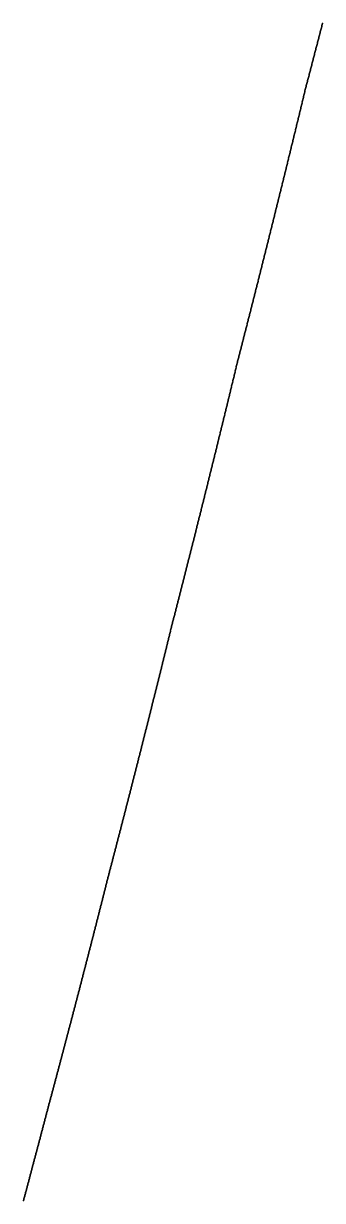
# Model space of a CAD drawing. Header units: metres. Extents: x 0 to 360, y 46 to 216.
# Drawn here: x 304.48 to 314.02, y 121.82 to 159.35 of the extents above; entities that cross this region are included whole.
import ezdxf

# ---------------------------------------------------------------- set-up
doc = ezdxf.new("R2010")
doc.units = ezdxf.units.M

msp = doc.modelspace()

# ---------------------------------------------------------------- linework, layer by layer
for p in [(313.961, 159.115), (313.969, 159.148), (313.978, 159.181), (313.986, 159.214), (313.995, 159.248), (314.004, 159.281), (314.012, 159.314), (314.021, 159.348), (313.866, 158.75), (313.874, 158.783), (313.883, 158.816), (313.892, 158.849), (313.9, 158.882), (313.909, 158.916), (313.917, 158.949), (313.926, 158.982), (313.935, 159.015), (313.943, 159.048), (313.952, 159.081), (313.762, 158.354), (313.771, 158.386), (313.78, 158.419), (313.788, 158.452), (313.797, 158.485), (313.805, 158.518), (313.814, 158.551), (313.823, 158.585), (313.831, 158.618), (313.84, 158.651), (313.849, 158.684), (313.857, 158.717), (313.668, 157.992), (313.677, 158.025), (313.685, 158.057), (313.694, 158.09), (313.702, 158.123), (313.711, 158.156), (313.72, 158.189), (313.728, 158.222), (313.737, 158.255), (313.745, 158.288), (313.754, 158.321), (313.574, 157.631), (313.582, 157.664), (313.591, 157.697), (313.599, 157.73), (313.608, 157.762), (313.616, 157.795), (313.625, 157.828), (313.634, 157.861), (313.642, 157.893), (313.651, 157.926), (313.659, 157.959), (313.471, 157.24), (313.479, 157.273), (313.488, 157.305), (313.496, 157.338), (313.505, 157.37), (313.514, 157.403), (313.522, 157.435), (313.531, 157.468), (313.539, 157.501), (313.548, 157.533), (313.556, 157.566), (313.565, 157.599), (313.385, 156.883), (313.394, 156.918), (313.402, 156.954), (313.411, 156.989), (313.419, 157.024), (313.428, 157.06), (313.437, 157.095), (313.445, 157.131), (313.454, 157.172), (313.462, 157.207), (313.291, 156.494), (313.3, 156.53), (313.308, 156.565), (313.317, 156.6), (313.325, 156.635), (313.334, 156.671), (313.343, 156.706), (313.351, 156.741), (313.36, 156.777), (313.368, 156.812), (313.377, 156.847), (313.197, 156.108), (313.206, 156.143), (313.214, 156.178), (313.223, 156.213), (313.232, 156.248), (313.24, 156.283), (313.249, 156.318), (313.257, 156.354), (313.266, 156.389), (313.274, 156.424), (313.283, 156.459), (313.112, 155.757), (313.121, 155.792), (313.129, 155.827), (313.138, 155.862), (313.146, 155.897), (313.155, 155.932), (313.163, 155.967), (313.172, 156.002), (313.18, 156.037), (313.189, 156.073), (313.019, 155.374), (313.027, 155.409), (313.036, 155.444), (313.044, 155.478), (313.053, 155.513), (313.061, 155.548), (313.07, 155.583), (313.078, 155.618), (313.087, 155.653), (313.095, 155.688), (313.104, 155.723), (312.925, 154.992), (312.934, 155.027), (312.942, 155.061), (312.951, 155.096), (312.959, 155.131), (312.968, 155.165), (312.976, 155.2), (312.985, 155.235), (312.993, 155.27), (313.002, 155.304), (313.01, 155.339), (312.832, 154.612), (312.84, 154.646), (312.849, 154.681), (312.857, 154.715), (312.866, 154.75), (312.874, 154.784), (312.883, 154.819), (312.891, 154.853), (312.9, 154.888), (312.908, 154.923), (312.917, 154.957), (312.739, 154.233), (312.747, 154.267), (312.755, 154.302), (312.764, 154.336), (312.772, 154.37), (312.781, 154.405), (312.789, 154.439), (312.798, 154.474), (312.806, 154.508), (312.815, 154.543), (312.823, 154.577), (312.645, 153.856), (312.654, 153.89), (312.662, 153.924), (312.671, 153.959), (312.679, 153.993), (312.688, 154.027), (312.696, 154.061), (312.705, 154.096), (312.713, 154.13), (312.722, 154.164), (312.73, 154.199), (312.552, 153.48), (312.561, 153.514), (312.569, 153.549), (312.578, 153.583), (312.586, 153.617), (312.595, 153.651), (312.603, 153.685), (312.612, 153.719), (312.62, 153.753), (312.628, 153.787), (312.637, 153.822), (312.46, 153.106), (312.468, 153.14), (312.476, 153.174), (312.485, 153.208), (312.493, 153.242), (312.502, 153.276), (312.51, 153.31), (312.519, 153.344), (312.527, 153.378), (312.536, 153.412), (312.544, 153.446), (312.367, 152.734), (312.375, 152.768), (312.384, 152.802), (312.392, 152.835), (312.401, 152.869), (312.409, 152.903), (312.417, 152.937), (312.426, 152.971), (312.434, 153.005), (312.443, 153.039), (312.451, 153.073), (312.274, 152.363), (312.283, 152.397), (312.291, 152.431), (312.3, 152.464), (312.308, 152.498), (312.316, 152.532), (312.325, 152.565), (312.333, 152.599), (312.342, 152.633), (312.35, 152.667), (312.358, 152.7), (312.182, 151.994), (312.19, 152.028), (312.199, 152.061), (312.207, 152.095), (312.215, 152.128), (312.224, 152.162), (312.232, 152.195), (312.241, 152.229), (312.249, 152.263), (312.257, 152.296), (312.266, 152.33), (312.089, 151.626), (312.098, 151.66), (312.106, 151.693), (312.115, 151.727), (312.123, 151.76), (312.131, 151.793), (312.14, 151.827), (312.148, 151.86), (312.157, 151.894), (312.165, 151.927), (312.173, 151.961), (311.989, 151.227), (311.997, 151.26), (312.006, 151.294), (312.014, 151.327), (312.022, 151.36), (312.031, 151.393), (312.039, 151.427), (312.048, 151.46), (312.056, 151.493), (312.064, 151.526), (312.073, 151.56), (312.081, 151.593), (311.897, 150.863), (311.905, 150.896), (311.914, 150.929), (311.922, 150.962), (311.93, 150.995), (311.939, 151.028), (311.947, 151.061), (311.955, 151.094), (311.964, 151.128), (311.972, 151.161), (311.981, 151.194), (311.805, 150.5), (311.813, 150.533), (311.822, 150.566), (311.83, 150.599), (311.838, 150.632), (311.847, 150.665), (311.855, 150.698), (311.863, 150.731), (311.872, 150.764), (311.88, 150.797), (311.888, 150.83), (311.705, 150.106), (311.713, 150.138), (311.721, 150.171), (311.73, 150.204), (311.738, 150.237), (311.746, 150.27), (311.755, 150.303), (311.763, 150.335), (311.771, 150.368), (311.78, 150.401), (311.788, 150.434), (311.797, 150.467), (311.613, 149.746), (311.621, 149.779), (311.63, 149.811), (311.638, 149.844), (311.646, 149.877), (311.655, 149.909), (311.663, 149.942), (311.671, 149.975), (311.68, 150.007), (311.688, 150.04), (311.696, 150.073), (311.513, 149.355), (311.521, 149.388), (311.53, 149.42), (311.538, 149.453), (311.546, 149.485), (311.555, 149.518), (311.563, 149.55), (311.571, 149.583), (311.58, 149.615), (311.588, 149.648), (311.596, 149.681), (311.605, 149.713), (311.422, 148.999), (311.43, 149.031), (311.438, 149.063), (311.447, 149.096), (311.455, 149.128), (311.463, 149.16), (311.472, 149.193), (311.48, 149.225), (311.488, 149.258), (311.497, 149.29), (311.505, 149.323), (311.322, 148.611), (311.33, 148.643), (311.339, 148.676), (311.347, 148.708), (311.355, 148.74), (311.364, 148.772), (311.372, 148.805), (311.38, 148.837), (311.388, 148.869), (311.397, 148.902), (311.405, 148.934), (311.413, 148.966), (311.231, 148.237), (311.239, 148.272), (311.248, 148.306), (311.256, 148.34), (311.264, 148.375), (311.272, 148.409), (311.281, 148.448), (311.289, 148.482), (311.297, 148.515), (311.306, 148.547), (311.314, 148.579), (311.14, 147.861), (311.148, 147.895), (311.156, 147.929), (311.165, 147.963), (311.173, 147.998), (311.181, 148.032), (311.19, 148.066), (311.198, 148.1), (311.206, 148.135), (311.214, 148.169), (311.223, 148.203), (311.049, 147.486), (311.057, 147.52), (311.066, 147.554), (311.074, 147.588), (311.082, 147.622), (311.09, 147.656), (311.099, 147.69), (311.107, 147.724), (311.115, 147.759), (311.123, 147.793), (311.132, 147.827), (310.958, 147.113), (310.966, 147.147), (310.975, 147.181), (310.983, 147.215), (310.991, 147.249), (310.999, 147.283), (311.008, 147.316), (311.016, 147.35), (311.024, 147.384), (311.032, 147.418), (311.041, 147.452), (310.868, 146.742), (310.876, 146.775), (310.884, 146.809), (310.892, 146.843), (310.901, 146.877), (310.909, 146.91), (310.917, 146.944), (310.925, 146.978), (310.933, 147.012), (310.942, 147.045), (310.95, 147.079), (310.777, 146.372), (310.785, 146.405), (310.793, 146.439), (310.802, 146.472), (310.81, 146.506), (310.818, 146.54), (310.826, 146.573), (310.835, 146.607), (310.843, 146.641), (310.851, 146.674), (310.859, 146.708), (310.678, 145.97), (310.687, 146.003), (310.695, 146.037), (310.703, 146.07), (310.711, 146.104), (310.719, 146.137), (310.728, 146.171), (310.736, 146.204), (310.744, 146.238), (310.752, 146.271), (310.761, 146.305), (310.769, 146.338), (310.588, 145.604), (310.596, 145.637), (310.604, 145.67), (310.613, 145.703), (310.621, 145.737), (310.629, 145.77), (310.637, 145.803), (310.646, 145.837), (310.654, 145.87), (310.662, 145.903), (310.67, 145.937), (310.498, 145.239), (310.506, 145.272), (310.514, 145.305), (310.522, 145.338), (310.531, 145.371), (310.539, 145.404), (310.547, 145.437), (310.555, 145.471), (310.563, 145.504), (310.572, 145.537), (310.58, 145.57), (310.4, 144.842), (310.408, 144.875), (310.416, 144.908), (310.424, 144.941), (310.432, 144.974), (310.441, 145.007), (310.449, 145.04), (310.457, 145.073), (310.465, 145.106), (310.473, 145.139), (310.482, 145.172), (310.49, 145.205), (310.31, 144.48), (310.318, 144.513), (310.326, 144.546), (310.334, 144.579), (310.342, 144.612), (310.351, 144.645), (310.359, 144.678), (310.367, 144.71), (310.375, 144.743), (310.383, 144.776), (310.392, 144.809), (310.22, 144.12), (310.228, 144.153), (310.236, 144.186), (310.244, 144.218), (310.253, 144.251), (310.261, 144.284), (310.269, 144.317), (310.277, 144.349), (310.285, 144.382), (310.293, 144.415), (310.302, 144.448), (310.122, 143.729), (310.13, 143.762), (310.138, 143.794), (310.147, 143.827), (310.155, 143.859), (310.163, 143.892), (310.171, 143.924), (310.179, 143.957), (310.187, 143.99), (310.196, 144.022), (310.204, 144.055), (310.212, 144.088), (310.033, 143.372), (310.041, 143.405), (310.049, 143.437), (310.057, 143.469), (310.065, 143.502), (310.073, 143.534), (310.081, 143.567), (310.09, 143.599), (310.098, 143.632), (310.106, 143.664), (310.114, 143.697), (309.935, 142.985), (309.943, 143.017), (309.951, 143.049), (309.959, 143.081), (309.968, 143.114), (309.976, 143.146), (309.984, 143.178), (309.992, 143.21), (310, 143.243), (310.008, 143.275), (310.016, 143.307), (310.025, 143.34), (309.838, 142.599), (309.846, 142.631), (309.854, 142.663), (309.862, 142.695), (309.87, 142.727), (309.878, 142.759), (309.886, 142.791), (309.895, 142.824), (309.903, 142.856), (309.911, 142.888), (309.919, 142.92), (309.927, 142.952), (309.749, 142.247), (309.757, 142.278), (309.765, 142.31), (309.773, 142.342), (309.781, 142.374), (309.789, 142.406), (309.797, 142.438), (309.805, 142.47), (309.813, 142.502), (309.821, 142.535), (309.83, 142.567), (309.651, 141.864), (309.66, 141.896), (309.668, 141.928), (309.676, 141.96), (309.684, 141.991), (309.692, 142.023), (309.7, 142.055), (309.708, 142.087), (309.716, 142.119), (309.724, 142.151), (309.732, 142.183), (309.74, 142.215), (309.554, 141.483), (309.563, 141.515), (309.571, 141.547), (309.579, 141.578), (309.587, 141.61), (309.595, 141.642), (309.603, 141.674), (309.611, 141.705), (309.619, 141.737), (309.627, 141.769), (309.635, 141.801), (309.643, 141.832), (309.458, 141.104), (309.466, 141.136), (309.474, 141.168), (309.482, 141.199), (309.49, 141.231), (309.498, 141.262), (309.506, 141.294), (309.514, 141.325), (309.522, 141.357), (309.53, 141.389), (309.538, 141.42), (309.546, 141.452), (309.361, 140.727), (309.369, 140.759), (309.377, 140.79), (309.385, 140.821), (309.393, 140.853), (309.401, 140.884), (309.409, 140.916), (309.417, 140.947), (309.425, 140.979), (309.433, 141.01), (309.442, 141.042), (309.45, 141.073), (309.264, 140.352), (309.272, 140.383), (309.28, 140.414), (309.289, 140.446), (309.297, 140.477), (309.305, 140.508), (309.313, 140.539), (309.321, 140.571), (309.329, 140.602), (309.337, 140.633), (309.345, 140.665), (309.353, 140.696), (309.168, 139.969), (309.176, 140.002), (309.184, 140.039), (309.192, 140.071), (309.2, 140.103), (309.208, 140.134), (309.216, 140.165), (309.224, 140.196), (309.232, 140.227), (309.24, 140.258), (309.248, 140.289), (309.256, 140.321), (309.08, 139.61), (309.088, 139.643), (309.096, 139.675), (309.104, 139.708), (309.112, 139.741), (309.12, 139.773), (309.128, 139.806), (309.136, 139.838), (309.144, 139.871), (309.152, 139.904), (309.16, 139.937), (308.984, 139.22), (308.992, 139.253), (309, 139.285), (309.008, 139.317), (309.016, 139.35), (309.024, 139.382), (309.032, 139.415), (309.04, 139.447), (309.048, 139.48), (309.056, 139.512), (309.064, 139.545), (309.072, 139.578), (308.896, 138.864), (308.904, 138.897), (308.912, 138.929), (308.92, 138.961), (308.928, 138.993), (308.936, 139.026), (308.944, 139.058), (308.952, 139.091), (308.96, 139.123), (308.968, 139.155), (308.976, 139.188), (308.8, 138.478), (308.808, 138.51), (308.816, 138.542), (308.824, 138.574), (308.832, 138.606), (308.84, 138.639), (308.848, 138.671), (308.856, 138.703), (308.864, 138.735), (308.872, 138.767), (308.88, 138.8), (308.888, 138.832), (308.704, 138.093), (308.712, 138.125), (308.72, 138.157), (308.728, 138.189), (308.736, 138.221), (308.744, 138.253), (308.752, 138.285), (308.76, 138.317), (308.768, 138.349), (308.776, 138.381), (308.784, 138.413), (308.792, 138.446), (308.616, 137.742), (308.624, 137.774), (308.632, 137.806), (308.64, 137.838), (308.648, 137.869), (308.656, 137.901), (308.664, 137.933), (308.672, 137.965), (308.68, 137.997), (308.688, 138.029), (308.696, 138.061), (308.521, 137.361), (308.529, 137.392), (308.537, 137.424), (308.545, 137.456), (308.553, 137.488), (308.561, 137.519), (308.569, 137.551), (308.577, 137.583), (308.585, 137.615), (308.592, 137.646), (308.6, 137.678), (308.608, 137.71), (308.426, 136.981), (308.434, 137.013), (308.441, 137.044), (308.449, 137.076), (308.457, 137.108), (308.465, 137.139), (308.473, 137.171), (308.481, 137.202), (308.489, 137.234), (308.497, 137.266), (308.505, 137.297), (308.513, 137.329), (308.33, 136.604), (308.338, 136.635), (308.346, 136.666), (308.354, 136.698), (308.362, 136.729), (308.37, 136.761), (308.378, 136.792), (308.386, 136.824), (308.394, 136.855), (308.402, 136.887), (308.41, 136.918), (308.418, 136.95), (308.235, 136.228), (308.243, 136.259), (308.251, 136.29), (308.259, 136.321), (308.267, 136.353), (308.275, 136.384), (308.283, 136.415), (308.291, 136.447), (308.299, 136.478), (308.307, 136.509), (308.315, 136.541), (308.322, 136.572), (308.14, 135.853), (308.148, 135.884), (308.156, 135.916), (308.164, 135.947), (308.172, 135.978), (308.18, 136.009), (308.188, 136.04), (308.196, 136.071), (308.204, 136.103), (308.212, 136.134), (308.22, 136.165), (308.227, 136.196), (308.046, 135.481), (308.054, 135.512), (308.061, 135.543), (308.069, 135.574), (308.077, 135.605), (308.085, 135.636), (308.093, 135.667), (308.101, 135.698), (308.109, 135.729), (308.117, 135.76), (308.125, 135.791), (308.133, 135.822), (307.951, 135.11), (307.959, 135.141), (307.967, 135.172), (307.975, 135.203), (307.983, 135.233), (307.99, 135.264), (307.998, 135.295), (308.006, 135.326), (308.014, 135.357), (308.022, 135.388), (308.03, 135.419), (308.038, 135.45), (307.857, 134.741), (307.864, 134.772), (307.872, 134.802), (307.88, 134.833), (307.888, 134.864), (307.896, 134.895), (307.904, 134.925), (307.912, 134.956), (307.919, 134.987), (307.927, 135.018), (307.935, 135.048), (307.943, 135.079), (307.754, 134.343), (307.762, 134.374), (307.77, 134.404), (307.778, 134.435), (307.786, 134.465), (307.794, 134.496), (307.801, 134.527), (307.809, 134.557), (307.817, 134.588), (307.825, 134.618), (307.833, 134.649), (307.841, 134.68), (307.849, 134.71), (307.66, 133.978), (307.668, 134.008), (307.676, 134.038), (307.684, 134.069), (307.691, 134.099), (307.699, 134.13), (307.707, 134.16), (307.715, 134.191), (307.723, 134.221), (307.731, 134.252), (307.739, 134.282), (307.746, 134.313), (307.566, 133.614), (307.574, 133.644), (307.582, 133.674), (307.589, 133.705), (307.597, 133.735), (307.605, 133.765), (307.613, 133.796), (307.621, 133.826), (307.629, 133.856), (307.637, 133.887), (307.644, 133.917), (307.652, 133.947), (307.464, 133.222), (307.472, 133.252), (307.48, 133.282), (307.488, 133.312), (307.495, 133.342), (307.503, 133.372), (307.511, 133.402), (307.519, 133.433), (307.527, 133.463), (307.535, 133.493), (307.542, 133.523), (307.55, 133.553), (307.558, 133.584), (307.37, 132.861), (307.378, 132.891), (307.386, 132.921), (307.394, 132.951), (307.402, 132.981), (307.409, 133.011), (307.417, 133.041), (307.425, 133.071), (307.433, 133.101), (307.441, 133.131), (307.449, 133.161), (307.456, 133.191), (307.269, 132.473), (307.277, 132.503), (307.285, 132.532), (307.292, 132.562), (307.3, 132.592), (307.308, 132.622), (307.316, 132.652), (307.324, 132.682), (307.331, 132.712), (307.339, 132.741), (307.347, 132.771), (307.355, 132.801), (307.363, 132.831), (307.168, 132.086), (307.175, 132.116), (307.183, 132.145), (307.191, 132.175), (307.199, 132.205), (307.207, 132.235), (307.214, 132.264), (307.222, 132.294), (307.23, 132.324), (307.238, 132.354), (307.246, 132.383), (307.253, 132.413), (307.261, 132.443), (307.074, 131.713), (307.082, 131.744), (307.09, 131.774), (307.098, 131.805), (307.105, 131.836), (307.113, 131.867), (307.121, 131.898), (307.129, 131.928), (307.136, 131.959), (307.144, 131.99), (307.152, 132.021), (307.16, 132.055), (306.981, 131.345), (306.989, 131.376), (306.997, 131.406), (307.004, 131.437), (307.012, 131.468), (307.02, 131.498), (307.028, 131.529), (307.035, 131.56), (307.043, 131.59), (307.051, 131.621), (307.059, 131.652), (307.066, 131.682), (306.888, 130.979), (306.896, 131.009), (306.903, 131.04), (306.911, 131.07), (306.919, 131.101), (306.927, 131.131), (306.934, 131.162), (306.942, 131.192), (306.95, 131.223), (306.958, 131.253), (306.965, 131.284), (306.973, 131.315), (306.787, 130.584), (306.795, 130.614), (306.803, 130.645), (306.81, 130.675), (306.818, 130.705), (306.826, 130.736), (306.834, 130.766), (306.841, 130.796), (306.849, 130.827), (306.857, 130.857), (306.865, 130.888), (306.872, 130.918), (306.88, 130.948), (306.694, 130.221), (306.702, 130.251), (306.71, 130.282), (306.718, 130.312), (306.725, 130.342), (306.733, 130.372), (306.741, 130.402), (306.748, 130.433), (306.756, 130.463), (306.764, 130.493), (306.772, 130.523), (306.779, 130.554), (306.602, 129.86), (306.609, 129.89), (306.617, 129.92), (306.625, 129.95), (306.632, 129.98), (306.64, 130.01), (306.648, 130.041), (306.656, 130.071), (306.663, 130.101), (306.671, 130.131), (306.679, 130.161), (306.687, 130.191), (306.501, 129.471), (306.509, 129.501), (306.517, 129.531), (306.524, 129.561), (306.532, 129.591), (306.54, 129.62), (306.548, 129.65), (306.555, 129.68), (306.563, 129.71), (306.571, 129.74), (306.578, 129.77), (306.586, 129.8), (306.594, 129.83), (306.401, 129.084), (306.409, 129.113), (306.417, 129.143), (306.424, 129.173), (306.432, 129.203), (306.44, 129.232), (306.447, 129.262), (306.455, 129.292), (306.463, 129.322), (306.47, 129.352), (306.478, 129.381), (306.486, 129.411), (306.494, 129.441), (306.309, 128.728), (306.317, 128.757), (306.324, 128.787), (306.332, 128.816), (306.34, 128.846), (306.347, 128.876), (306.355, 128.905), (306.363, 128.935), (306.37, 128.965), (306.378, 128.994), (306.386, 129.024), (306.393, 129.054), (306.209, 128.344), (306.217, 128.373), (306.224, 128.403), (306.232, 128.432), (306.24, 128.462), (306.247, 128.491), (306.255, 128.521), (306.263, 128.55), (306.27, 128.58), (306.278, 128.609), (306.286, 128.639), (306.294, 128.668), (306.301, 128.698), (306.109, 127.962), (306.117, 127.991), (306.125, 128.021), (306.132, 128.05), (306.14, 128.079), (306.148, 128.109), (306.155, 128.138), (306.163, 128.167), (306.171, 128.197), (306.178, 128.226), (306.186, 128.256), (306.194, 128.285), (306.201, 128.314), (306.01, 127.582), (306.017, 127.611), (306.025, 127.64), (306.033, 127.67), (306.04, 127.699), (306.048, 127.728), (306.056, 127.757), (306.063, 127.786), (306.071, 127.816), (306.079, 127.845), (306.086, 127.874), (306.094, 127.904), (306.102, 127.933), (305.918, 127.233), (305.926, 127.262), (305.933, 127.291), (305.941, 127.32), (305.949, 127.349), (305.956, 127.378), (305.964, 127.407), (305.972, 127.436), (305.979, 127.466), (305.987, 127.495), (305.995, 127.524), (306.002, 127.553), (305.819, 126.857), (305.826, 126.886), (305.834, 126.914), (305.842, 126.943), (305.849, 126.972), (305.857, 127.001), (305.865, 127.03), (305.872, 127.059), (305.88, 127.088), (305.888, 127.117), (305.895, 127.146), (305.903, 127.175), (305.91, 127.204), (305.72, 126.482), (305.727, 126.511), (305.735, 126.54), (305.743, 126.568), (305.75, 126.597), (305.758, 126.626), (305.765, 126.655), (305.773, 126.684), (305.781, 126.712), (305.788, 126.741), (305.796, 126.77), (305.804, 126.799), (305.811, 126.828), (305.613, 126.081), (305.621, 126.109), (305.628, 126.138), (305.636, 126.167), (305.644, 126.195), (305.651, 126.224), (305.659, 126.252), (305.666, 126.281), (305.674, 126.31), (305.682, 126.339), (305.689, 126.367), (305.697, 126.396), (305.704, 126.425), (305.712, 126.453), (305.514, 125.71), (305.522, 125.738), (305.53, 125.767), (305.537, 125.795), (305.545, 125.824), (305.552, 125.852), (305.56, 125.881), (305.568, 125.909), (305.575, 125.938), (305.583, 125.966), (305.59, 125.995), (305.598, 126.024), (305.606, 126.052), (305.416, 125.341), (305.423, 125.369), (305.431, 125.398), (305.438, 125.426), (305.446, 125.454), (305.454, 125.483), (305.461, 125.511), (305.469, 125.539), (305.476, 125.568), (305.484, 125.596), (305.492, 125.625), (305.499, 125.653), (305.507, 125.682), (305.317, 124.974), (305.325, 125.002), (305.332, 125.03), (305.34, 125.058), (305.348, 125.087), (305.355, 125.115), (305.363, 125.143), (305.37, 125.171), (305.378, 125.2), (305.385, 125.228), (305.393, 125.256), (305.401, 125.284), (305.408, 125.313), (305.211, 124.58), (305.219, 124.609), (305.226, 124.637), (305.234, 124.665), (305.242, 124.693), (305.249, 124.721), (305.257, 124.749), (305.264, 124.777), (305.272, 124.805), (305.279, 124.833), (305.287, 124.861), (305.295, 124.889), (305.302, 124.918), (305.31, 124.946), (305.121, 124.231), (305.128, 124.26), (305.136, 124.289), (305.143, 124.317), (305.151, 124.346), (305.158, 124.375), (305.166, 124.404), (305.174, 124.433), (305.181, 124.462), (305.189, 124.49), (305.196, 124.519), (305.204, 124.549), (305.015, 123.829), (305.023, 123.858), (305.03, 123.887), (305.038, 123.915), (305.045, 123.944), (305.053, 123.973), (305.06, 124.001), (305.068, 124.03), (305.075, 124.059), (305.083, 124.087), (305.091, 124.116), (305.098, 124.145), (305.106, 124.174), (305.113, 124.202), (304.917, 123.458), (304.925, 123.487), (304.932, 123.515), (304.94, 123.544), (304.947, 123.572), (304.955, 123.601), (304.962, 123.629), (304.97, 123.658), (304.977, 123.686), (304.985, 123.715), (304.992, 123.744), (305, 123.772), (305.008, 123.801), (304.819, 123.089), (304.827, 123.117), (304.834, 123.146), (304.842, 123.174), (304.85, 123.202), (304.857, 123.231), (304.865, 123.259), (304.872, 123.288), (304.88, 123.316), (304.887, 123.344), (304.895, 123.373), (304.902, 123.401), (304.91, 123.43), (304.722, 122.721), (304.729, 122.749), (304.737, 122.778), (304.744, 122.806), (304.752, 122.834), (304.759, 122.862), (304.767, 122.891), (304.774, 122.919), (304.782, 122.947), (304.789, 122.976), (304.797, 123.004), (304.804, 123.032), (304.812, 123.061), (304.624, 122.355), (304.632, 122.383), (304.639, 122.412), (304.647, 122.44), (304.654, 122.468), (304.662, 122.496), (304.669, 122.524), (304.677, 122.552), (304.684, 122.58), (304.692, 122.608), (304.699, 122.637), (304.707, 122.665), (304.714, 122.693), (304.52, 121.963), (304.527, 121.991), (304.535, 122.019), (304.542, 122.047), (304.55, 122.075), (304.557, 122.103), (304.564, 122.131), (304.572, 122.159), (304.579, 122.187), (304.587, 122.215), (304.594, 122.243), (304.602, 122.271), (304.609, 122.299), (304.617, 122.327), (304.482, 121.824), (304.49, 121.852), (304.497, 121.88), (304.505, 121.907), (304.512, 121.935)]:
    msp.add_point(p)

doc.saveas('drawing.dxf')
